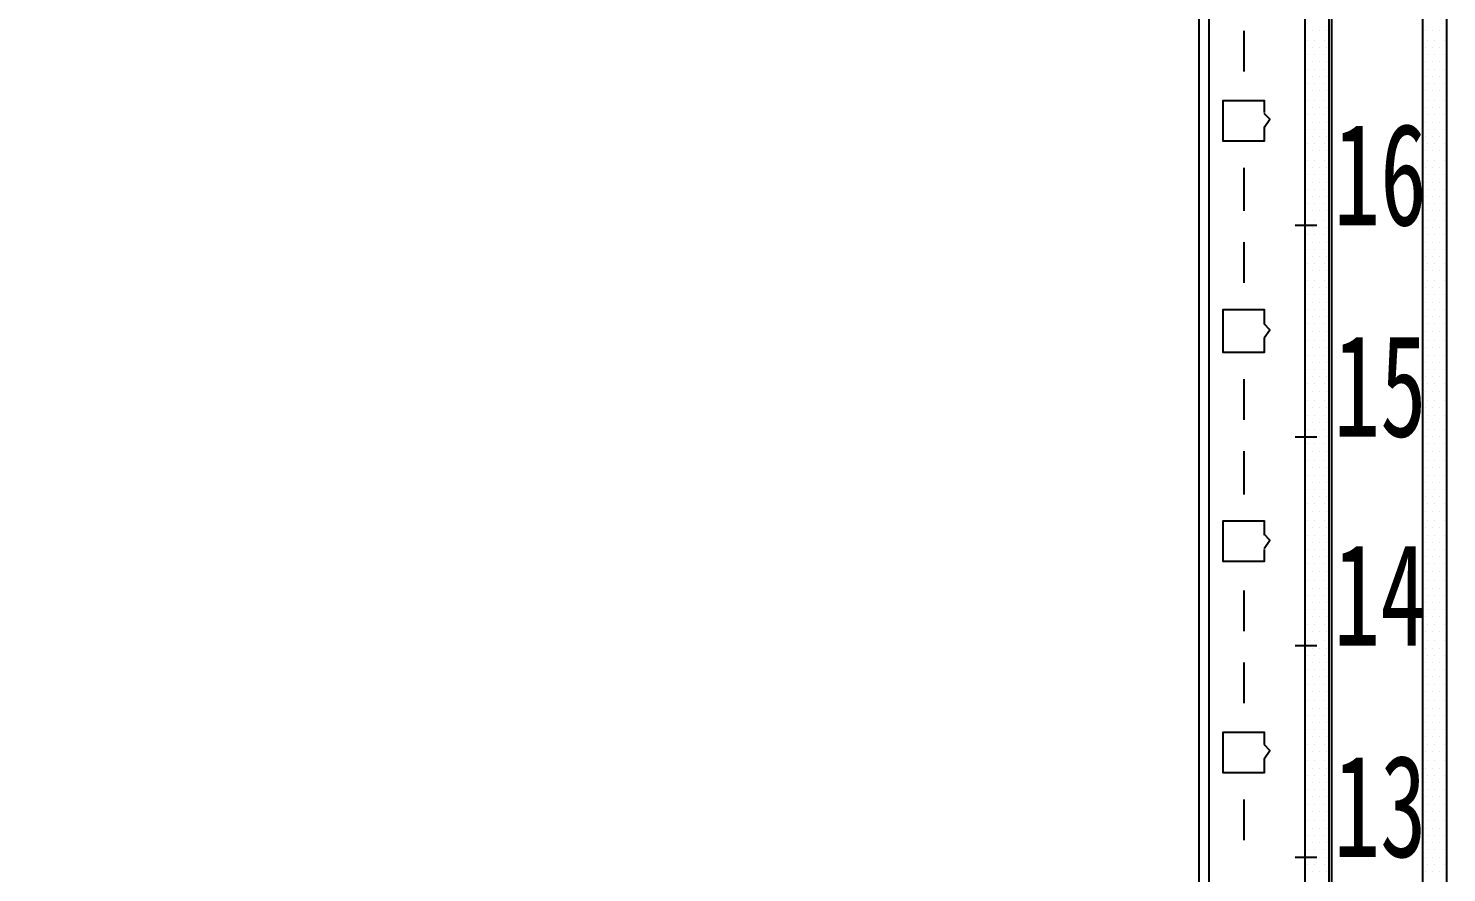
# Model space of a CAD drawing. Header units: metres. Extents: x 17 to 1264, y 17 to 859.
# Drawn here: x 388.9 to 473.9, y 276.1 to 326.7 of the extents above; entities that cross this region are included whole.
import ezdxf

# ---------------------------------------------------------------- set-up
doc = ezdxf.new("R2010")
doc.units = ezdxf.units.M
for name, color, linetype in [('LINES', 7, 'Continuous'), ('POLYLINES', 4, 'Continuous'), ('RECTS', 7, 'Continuous'), ('TEXTS', 3, 'Continuous')]:
    doc.layers.add(name, color=color, linetype=linetype)

msp = doc.modelspace()

# ---------------------------------------------------------------- linework, layer by layer
at = {"layer": 'LINES'}
for p, q in [((459.066, 125.712), (459.066, 721.008)), ((461.73, 326.592), (461.73, 324.144)), ((465.834, 326.592), (465.834, 326.592)), ((466.266, 326.592), (466.266, 326.592)), ((466.698, 326.592), (466.698, 326.592)), ((472.602, 326.592), (472.602, 326.592)), ((473.034, 326.592), (473.034, 326.592)), ((473.466, 326.592), (473.466, 326.592)), ((465.546, 326.016), (465.546, 326.016)), ((465.978, 326.016), (465.978, 326.016)), ((466.554, 326.016), (466.554, 326.016)), ((472.746, 326.016), (472.746, 326.016)), ((473.178, 326.016), (473.178, 326.016)), ((473.754, 326.016), (473.754, 326.016)), ((465.546, 325.152), (465.546, 325.152)), ((465.834, 325.584), (465.834, 325.584)), ((465.978, 325.152), (465.978, 325.152)), ((466.266, 325.584), (466.266, 325.584)), ((466.554, 325.152), (466.554, 325.152)), ((466.698, 325.584), (466.698, 325.584)), ((472.602, 325.584), (472.602, 325.584)), ((472.746, 325.152), (472.746, 325.152)), ((473.034, 325.584), (473.034, 325.584)), ((473.178, 325.152), (473.178, 325.152)), ((473.466, 325.584), (473.466, 325.584)), ((473.754, 325.152), (473.754, 325.152)), ((465.546, 324.288), (465.546, 324.288)), ((465.834, 324.72), (465.834, 324.72)), ((465.978, 324.288), (465.978, 324.288)), ((466.266, 324.72), (466.266, 324.72)), ((466.554, 324.288), (466.554, 324.288)), ((466.698, 324.72), (466.698, 324.72)), ((472.602, 324.72), (472.602, 324.72)), ((472.746, 324.288), (472.746, 324.288)), ((473.034, 324.72), (473.034, 324.72)), ((473.178, 324.288), (473.178, 324.288)), ((473.466, 324.72), (473.466, 324.72)), ((473.754, 324.288), (473.754, 324.288)), ((465.546, 323.424), (465.546, 323.424)), ((465.834, 323.856), (465.834, 323.856)), ((465.978, 323.424), (465.978, 323.424)), ((466.266, 323.856), (466.266, 323.856)), ((466.554, 323.424), (466.554, 323.424)), ((466.698, 323.856), (466.698, 323.856)), ((472.602, 323.856), (472.602, 323.856)), ((472.746, 323.424), (472.746, 323.424)), ((473.034, 323.856), (473.034, 323.856)), ((473.178, 323.424), (473.178, 323.424)), ((473.466, 323.856), (473.466, 323.856)), ((473.754, 323.424), (473.754, 323.424)), ((465.546, 322.416), (465.546, 322.416)), ((465.834, 322.992), (465.834, 322.992)), ((465.978, 322.416), (465.978, 322.416)), ((466.266, 322.992), (466.266, 322.992)), ((466.554, 322.416), (466.554, 322.416)), ((466.698, 322.992), (466.698, 322.992)), ((472.602, 322.992), (472.602, 322.992)), ((472.746, 322.416), (472.746, 322.416)), ((473.034, 322.992), (473.034, 322.992)), ((473.178, 322.416), (473.178, 322.416)), ((473.466, 322.992), (473.466, 322.992)), ((473.754, 322.416), (473.754, 322.416)), ((465.546, 321.552), (465.546, 321.552)), ((465.834, 321.984), (465.834, 321.984)), ((465.978, 321.552), (465.978, 321.552)), ((466.266, 321.984), (466.266, 321.984)), ((466.554, 321.552), (466.554, 321.552)), ((466.698, 321.984), (466.698, 321.984)), ((472.602, 321.984), (472.602, 321.984)), ((472.746, 321.552), (472.746, 321.552)), ((473.034, 321.984), (473.034, 321.984)), ((473.178, 321.552), (473.178, 321.552)), ((473.466, 321.984), (473.466, 321.984)), ((473.754, 321.552), (473.754, 321.552)), ((465.546, 320.688), (465.546, 320.688)), ((465.834, 321.12), (465.834, 321.12)), ((465.978, 320.688), (465.978, 320.688)), ((466.266, 321.12), (466.266, 321.12)), ((466.554, 320.688), (466.554, 320.688)), ((466.698, 321.12), (466.698, 321.12)), ((472.602, 321.12), (472.602, 321.12)), ((472.746, 320.688), (472.746, 320.688)), ((473.034, 321.12), (473.034, 321.12)), ((473.178, 320.688), (473.178, 320.688)), ((473.466, 321.12), (473.466, 321.12)), ((473.754, 320.688), (473.754, 320.688)), ((465.546, 319.824), (465.546, 319.824)), ((465.834, 320.256), (465.834, 320.256)), ((465.978, 319.824), (465.978, 319.824)), ((466.266, 320.256), (466.266, 320.256)), ((466.554, 319.824), (466.554, 319.824)), ((466.698, 320.256), (466.698, 320.256)), ((472.602, 320.256), (472.602, 320.256)), ((472.746, 319.824), (472.746, 319.824)), ((473.034, 320.256), (473.034, 320.256)), ((473.178, 319.824), (473.178, 319.824)), ((473.466, 320.256), (473.466, 320.256)), ((473.754, 319.824), (473.754, 319.824)), ((465.834, 319.392), (465.834, 319.392)), ((466.266, 319.392), (466.266, 319.392)), ((466.698, 319.392), (466.698, 319.392)), ((472.602, 319.392), (472.602, 319.392)), ((473.034, 319.392), (473.034, 319.392)), ((473.466, 319.392), (473.466, 319.392)), ((461.73, 318.384), (461.73, 315.792)), ((465.546, 318.816), (465.546, 318.816)), ((465.834, 318.384), (465.834, 318.384)), ((465.978, 318.816), (465.978, 318.816)), ((466.266, 318.384), (466.266, 318.384)), ((466.554, 318.816), (466.554, 318.816)), ((466.698, 318.384), (466.698, 318.384)), ((472.602, 318.384), (472.602, 318.384)), ((472.746, 318.816), (472.746, 318.816)), ((473.034, 318.384), (473.034, 318.384)), ((473.178, 318.816), (473.178, 318.816)), ((473.466, 318.384), (473.466, 318.384)), ((473.754, 318.816), (473.754, 318.816)), ((465.546, 317.952), (465.546, 317.952)), ((465.834, 317.52), (465.834, 317.52)), ((465.978, 317.952), (465.978, 317.952)), ((466.266, 317.52), (466.266, 317.52)), ((466.554, 317.952), (466.554, 317.952)), ((466.698, 317.52), (466.698, 317.52)), ((472.602, 317.52), (472.602, 317.52)), ((472.746, 317.952), (472.746, 317.952)), ((473.034, 317.52), (473.034, 317.52)), ((473.178, 317.952), (473.178, 317.952)), ((473.466, 317.52), (473.466, 317.52)), ((473.754, 317.952), (473.754, 317.952)), ((465.546, 317.088), (465.546, 317.088)), ((465.834, 316.656), (465.834, 316.656)), ((465.978, 317.088), (465.978, 317.088)), ((466.266, 316.656), (466.266, 316.656)), ((466.554, 317.088), (466.554, 317.088)), ((466.698, 316.656), (466.698, 316.656)), ((472.602, 316.656), (472.602, 316.656)), ((472.746, 317.088), (472.746, 317.088)), ((473.034, 316.656), (473.034, 316.656)), ((473.178, 317.088), (473.178, 317.088)), ((473.466, 316.656), (473.466, 316.656)), ((473.754, 317.088), (473.754, 317.088)), ((465.546, 316.224), (465.546, 316.224)), ((465.834, 315.792), (465.834, 315.792)), ((465.978, 316.224), (465.978, 316.224)), ((466.266, 315.792), (466.266, 315.792)), ((466.554, 316.224), (466.554, 316.224)), ((466.698, 315.792), (466.698, 315.792)), ((472.602, 315.792), (472.602, 315.792)), ((472.746, 316.224), (472.746, 316.224)), ((473.034, 315.792), (473.034, 315.792)), ((473.178, 316.224), (473.178, 316.224)), ((473.466, 315.792), (473.466, 315.792)), ((473.754, 316.224), (473.754, 316.224)), ((464.826, 314.928), (466.122, 314.928)), ((464.826, 314.928), (466.122, 314.928)), ((464.826, 314.928), (466.122, 314.928)), ((464.826, 314.928), (466.122, 314.928)), ((465.546, 315.216), (465.546, 315.216)), ((465.834, 314.784), (465.834, 314.784)), ((465.978, 315.216), (465.978, 315.216)), ((466.266, 314.784), (466.266, 314.784)), ((466.554, 315.216), (466.554, 315.216)), ((466.698, 314.784), (466.698, 314.784)), ((472.602, 314.784), (472.602, 314.784)), ((472.746, 315.216), (472.746, 315.216)), ((473.034, 314.784), (473.034, 314.784)), ((473.178, 315.216), (473.178, 315.216)), ((473.466, 314.784), (473.466, 314.784)), ((473.754, 315.216), (473.754, 315.216)), ((461.73, 313.92), (461.73, 311.472)), ((465.546, 314.352), (465.546, 314.352)), ((465.834, 313.92), (465.834, 313.92)), ((465.978, 314.352), (465.978, 314.352)), ((466.266, 313.92), (466.266, 313.92)), ((466.554, 314.352), (466.554, 314.352)), ((466.698, 313.92), (466.698, 313.92)), ((472.602, 313.92), (472.602, 313.92)), ((472.746, 314.352), (472.746, 314.352)), ((473.034, 313.92), (473.034, 313.92)), ((473.178, 314.352), (473.178, 314.352)), ((473.466, 313.92), (473.466, 313.92)), ((473.754, 314.352), (473.754, 314.352)), ((465.546, 313.488), (465.546, 313.488)), ((465.834, 313.056), (465.834, 313.056)), ((465.978, 313.488), (465.978, 313.488)), ((466.266, 313.056), (466.266, 313.056)), ((466.554, 313.488), (466.554, 313.488)), ((466.698, 313.056), (466.698, 313.056)), ((472.602, 313.056), (472.602, 313.056)), ((472.746, 313.488), (472.746, 313.488)), ((473.034, 313.056), (473.034, 313.056)), ((473.178, 313.488), (473.178, 313.488)), ((473.466, 313.056), (473.466, 313.056)), ((473.754, 313.488), (473.754, 313.488)), ((465.546, 312.624), (465.546, 312.624)), ((465.834, 312.192), (465.834, 312.192)), ((465.978, 312.624), (465.978, 312.624)), ((466.266, 312.192), (466.266, 312.192)), ((466.554, 312.624), (466.554, 312.624)), ((466.698, 312.192), (466.698, 312.192)), ((472.602, 312.192), (472.602, 312.192)), ((472.746, 312.624), (472.746, 312.624)), ((473.034, 312.192), (473.034, 312.192)), ((473.178, 312.624), (473.178, 312.624)), ((473.466, 312.192), (473.466, 312.192)), ((473.754, 312.624), (473.754, 312.624)), ((465.546, 311.616), (465.546, 311.616)), ((465.978, 311.616), (465.978, 311.616)), ((466.554, 311.616), (466.554, 311.616)), ((472.746, 311.616), (472.746, 311.616)), ((473.178, 311.616), (473.178, 311.616)), ((473.754, 311.616), (473.754, 311.616)), ((465.546, 310.752), (465.546, 310.752)), ((465.834, 311.184), (465.834, 311.184)), ((465.978, 310.752), (465.978, 310.752)), ((466.266, 311.184), (466.266, 311.184)), ((466.554, 310.752), (466.554, 310.752)), ((466.698, 311.184), (466.698, 311.184)), ((472.602, 311.184), (472.602, 311.184)), ((472.746, 310.752), (472.746, 310.752)), ((473.034, 311.184), (473.034, 311.184)), ((473.178, 310.752), (473.178, 310.752)), ((473.466, 311.184), (473.466, 311.184)), ((473.754, 310.752), (473.754, 310.752)), ((465.546, 309.888), (465.546, 309.888)), ((465.834, 310.32), (465.834, 310.32)), ((465.978, 309.888), (465.978, 309.888)), ((466.266, 310.32), (466.266, 310.32)), ((466.554, 309.888), (466.554, 309.888)), ((466.698, 310.32), (466.698, 310.32)), ((472.602, 310.32), (472.602, 310.32)), ((472.746, 309.888), (472.746, 309.888)), ((473.034, 310.32), (473.034, 310.32)), ((473.178, 309.888), (473.178, 309.888)), ((473.466, 310.32), (473.466, 310.32)), ((473.754, 309.888), (473.754, 309.888)), ((465.546, 309.024), (465.546, 309.024)), ((465.834, 309.456), (465.834, 309.456)), ((465.978, 309.024), (465.978, 309.024)), ((466.266, 309.456), (466.266, 309.456)), ((466.554, 309.024), (466.554, 309.024)), ((466.698, 309.456), (466.698, 309.456)), ((472.602, 309.456), (472.602, 309.456)), ((472.746, 309.024), (472.746, 309.024)), ((473.034, 309.456), (473.034, 309.456)), ((473.178, 309.024), (473.178, 309.024)), ((473.466, 309.456), (473.466, 309.456)), ((473.754, 309.024), (473.754, 309.024)), ((465.546, 308.016), (465.546, 308.016)), ((465.834, 308.592), (465.834, 308.592)), ((465.978, 308.016), (465.978, 308.016)), ((466.266, 308.592), (466.266, 308.592)), ((466.554, 308.016), (466.554, 308.016)), ((466.698, 308.592), (466.698, 308.592)), ((472.602, 308.592), (472.602, 308.592)), ((472.746, 308.016), (472.746, 308.016)), ((473.034, 308.592), (473.034, 308.592)), ((473.178, 308.016), (473.178, 308.016)), ((473.466, 308.592), (473.466, 308.592)), ((473.754, 308.016), (473.754, 308.016)), ((465.546, 307.152), (465.546, 307.152)), ((465.834, 307.584), (465.834, 307.584)), ((465.978, 307.152), (465.978, 307.152)), ((466.266, 307.584), (466.266, 307.584)), ((466.554, 307.152), (466.554, 307.152)), ((466.698, 307.584), (466.698, 307.584)), ((472.602, 307.584), (472.602, 307.584)), ((472.746, 307.152), (472.746, 307.152)), ((473.034, 307.584), (473.034, 307.584)), ((473.178, 307.152), (473.178, 307.152)), ((473.466, 307.584), (473.466, 307.584)), ((473.754, 307.152), (473.754, 307.152)), ((465.546, 306.288), (465.546, 306.288)), ((465.834, 306.72), (465.834, 306.72)), ((465.978, 306.288), (465.978, 306.288)), ((466.266, 306.72), (466.266, 306.72)), ((466.554, 306.288), (466.554, 306.288)), ((466.698, 306.72), (466.698, 306.72)), ((472.602, 306.72), (472.602, 306.72)), ((472.746, 306.288), (472.746, 306.288)), ((473.034, 306.72), (473.034, 306.72)), ((473.178, 306.288), (473.178, 306.288)), ((473.466, 306.72), (473.466, 306.72)), ((473.754, 306.288), (473.754, 306.288)), ((461.73, 305.712), (461.73, 303.264)), ((465.546, 305.424), (465.546, 305.424)), ((465.834, 305.856), (465.834, 305.856)), ((465.978, 305.424), (465.978, 305.424)), ((466.266, 305.856), (466.266, 305.856)), ((466.554, 305.424), (466.554, 305.424)), ((466.698, 305.856), (466.698, 305.856)), ((472.602, 305.856), (472.602, 305.856)), ((472.746, 305.424), (472.746, 305.424)), ((473.034, 305.856), (473.034, 305.856)), ((473.178, 305.424), (473.178, 305.424)), ((473.466, 305.856), (473.466, 305.856)), ((473.754, 305.424), (473.754, 305.424)), ((465.546, 304.416), (465.546, 304.416)), ((465.834, 304.992), (465.834, 304.992)), ((465.978, 304.416), (465.978, 304.416)), ((466.266, 304.992), (466.266, 304.992)), ((466.554, 304.416), (466.554, 304.416)), ((466.698, 304.992), (466.698, 304.992)), ((472.602, 304.992), (472.602, 304.992)), ((472.746, 304.416), (472.746, 304.416)), ((473.034, 304.992), (473.034, 304.992)), ((473.178, 304.416), (473.178, 304.416)), ((473.466, 304.992), (473.466, 304.992)), ((473.754, 304.416), (473.754, 304.416)), ((465.834, 303.984), (465.834, 303.984)), ((466.266, 303.984), (466.266, 303.984)), ((466.698, 303.984), (466.698, 303.984)), ((472.602, 303.984), (472.602, 303.984)), ((473.034, 303.984), (473.034, 303.984)), ((473.466, 303.984), (473.466, 303.984)), ((465.546, 303.552), (465.546, 303.552)), ((465.834, 303.12), (465.834, 303.12)), ((465.978, 303.552), (465.978, 303.552)), ((466.266, 303.12), (466.266, 303.12)), ((466.554, 303.552), (466.554, 303.552)), ((466.698, 303.12), (466.698, 303.12)), ((472.602, 303.12), (472.602, 303.12)), ((472.746, 303.552), (472.746, 303.552)), ((473.034, 303.12), (473.034, 303.12)), ((473.178, 303.552), (473.178, 303.552)), ((473.466, 303.12), (473.466, 303.12)), ((473.754, 303.552), (473.754, 303.552)), ((464.826, 302.256), (466.122, 302.256)), ((464.826, 302.256), (466.122, 302.256)), ((464.826, 302.256), (466.122, 302.256)), ((464.826, 302.256), (466.122, 302.256)), ((465.546, 302.688), (465.546, 302.688)), ((465.834, 302.256), (465.834, 302.256)), ((465.978, 302.688), (465.978, 302.688)), ((466.266, 302.256), (466.266, 302.256)), ((466.554, 302.688), (466.554, 302.688)), ((466.698, 302.256), (466.698, 302.256)), ((472.602, 302.256), (472.602, 302.256)), ((472.746, 302.688), (472.746, 302.688)), ((473.034, 302.256), (473.034, 302.256)), ((473.178, 302.688), (473.178, 302.688)), ((473.466, 302.256), (473.466, 302.256)), ((473.754, 302.688), (473.754, 302.688)), ((461.73, 301.392), (461.73, 298.8)), ((465.546, 301.824), (465.546, 301.824)), ((465.834, 301.392), (465.834, 301.392)), ((465.978, 301.824), (465.978, 301.824)), ((466.266, 301.392), (466.266, 301.392)), ((466.554, 301.824), (466.554, 301.824)), ((466.698, 301.392), (466.698, 301.392)), ((472.602, 301.392), (472.602, 301.392)), ((472.746, 301.824), (472.746, 301.824)), ((473.034, 301.392), (473.034, 301.392)), ((473.178, 301.824), (473.178, 301.824)), ((473.466, 301.392), (473.466, 301.392)), ((473.754, 301.824), (473.754, 301.824)), ((465.546, 300.816), (465.546, 300.816)), ((465.834, 300.384), (465.834, 300.384)), ((465.978, 300.816), (465.978, 300.816)), ((466.266, 300.384), (466.266, 300.384)), ((466.554, 300.816), (466.554, 300.816)), ((466.698, 300.384), (466.698, 300.384)), ((472.602, 300.384), (472.602, 300.384)), ((472.746, 300.816), (472.746, 300.816)), ((473.034, 300.384), (473.034, 300.384)), ((473.178, 300.816), (473.178, 300.816)), ((473.466, 300.384), (473.466, 300.384)), ((473.754, 300.816), (473.754, 300.816)), ((465.546, 299.952), (465.546, 299.952)), ((465.834, 299.52), (465.834, 299.52)), ((465.978, 299.952), (465.978, 299.952)), ((466.266, 299.52), (466.266, 299.52)), ((466.554, 299.952), (466.554, 299.952)), ((466.698, 299.52), (466.698, 299.52)), ((472.602, 299.52), (472.602, 299.52)), ((472.746, 299.952), (472.746, 299.952)), ((473.034, 299.52), (473.034, 299.52)), ((473.178, 299.952), (473.178, 299.952)), ((473.466, 299.52), (473.466, 299.52)), ((473.754, 299.952), (473.754, 299.952)), ((465.546, 299.088), (465.546, 299.088)), ((465.834, 298.656), (465.834, 298.656)), ((465.978, 299.088), (465.978, 299.088)), ((466.266, 298.656), (466.266, 298.656)), ((466.554, 299.088), (466.554, 299.088)), ((466.698, 298.656), (466.698, 298.656)), ((472.602, 298.656), (472.602, 298.656)), ((472.746, 299.088), (472.746, 299.088)), ((473.034, 298.656), (473.034, 298.656)), ((473.178, 299.088), (473.178, 299.088)), ((473.466, 298.656), (473.466, 298.656)), ((473.754, 299.088), (473.754, 299.088)), ((465.546, 298.224), (465.546, 298.224)), ((465.834, 297.792), (465.834, 297.792)), ((465.978, 298.224), (465.978, 298.224)), ((466.266, 297.792), (466.266, 297.792)), ((466.554, 298.224), (466.554, 298.224)), ((466.698, 297.792), (466.698, 297.792)), ((472.602, 297.792), (472.602, 297.792)), ((472.746, 298.224), (472.746, 298.224)), ((473.034, 297.792), (473.034, 297.792)), ((473.178, 298.224), (473.178, 298.224)), ((473.466, 297.792), (473.466, 297.792)), ((473.754, 298.224), (473.754, 298.224)), ((465.546, 297.216), (465.546, 297.216)), ((465.834, 296.784), (465.834, 296.784)), ((465.978, 297.216), (465.978, 297.216)), ((466.266, 296.784), (466.266, 296.784)), ((466.554, 297.216), (466.554, 297.216)), ((466.698, 296.784), (466.698, 296.784)), ((472.602, 296.784), (472.602, 296.784)), ((472.746, 297.216), (472.746, 297.216)), ((473.034, 296.784), (473.034, 296.784)), ((473.178, 297.216), (473.178, 297.216)), ((473.466, 296.784), (473.466, 296.784)), ((473.754, 297.216), (473.754, 297.216)), ((465.546, 296.352), (465.546, 296.352)), ((465.834, 295.92), (465.834, 295.92)), ((465.978, 296.352), (465.978, 296.352)), ((466.266, 295.92), (466.266, 295.92)), ((466.554, 296.352), (466.554, 296.352)), ((466.698, 295.92), (466.698, 295.92)), ((472.602, 295.92), (472.602, 295.92)), ((472.746, 296.352), (472.746, 296.352)), ((473.034, 295.92), (473.034, 295.92)), ((473.178, 296.352), (473.178, 296.352)), ((473.466, 295.92), (473.466, 295.92)), ((473.754, 296.352), (473.754, 296.352)), ((465.546, 295.488), (465.546, 295.488)), ((465.978, 295.488), (465.978, 295.488)), ((466.554, 295.488), (466.554, 295.488)), ((472.746, 295.488), (472.746, 295.488)), ((473.178, 295.488), (473.178, 295.488)), ((473.754, 295.488), (473.754, 295.488)), ((465.546, 294.624), (465.546, 294.624)), ((465.834, 295.056), (465.834, 295.056)), ((465.978, 294.624), (465.978, 294.624)), ((466.266, 295.056), (466.266, 295.056)), ((466.554, 294.624), (466.554, 294.624)), ((466.698, 295.056), (466.698, 295.056)), ((472.602, 295.056), (472.602, 295.056)), ((472.746, 294.624), (472.746, 294.624)), ((473.034, 295.056), (473.034, 295.056)), ((473.178, 294.624), (473.178, 294.624)), ((473.466, 295.056), (473.466, 295.056)), ((473.754, 294.624), (473.754, 294.624)), ((465.546, 293.616), (465.546, 293.616)), ((465.834, 294.192), (465.834, 294.192)), ((465.978, 293.616), (465.978, 293.616)), ((466.266, 294.192), (466.266, 294.192)), ((466.554, 293.616), (466.554, 293.616)), ((466.698, 294.192), (466.698, 294.192)), ((472.602, 294.192), (472.602, 294.192)), ((472.746, 293.616), (472.746, 293.616)), ((473.034, 294.192), (473.034, 294.192)), ((473.178, 293.616), (473.178, 293.616)), ((473.466, 294.192), (473.466, 294.192)), ((473.754, 293.616), (473.754, 293.616)), ((461.73, 293.04), (461.73, 290.592)), ((465.546, 292.752), (465.546, 292.752)), ((465.834, 293.184), (465.834, 293.184)), ((465.978, 292.752), (465.978, 292.752)), ((466.266, 293.184), (466.266, 293.184)), ((466.554, 292.752), (466.554, 292.752)), ((466.698, 293.184), (466.698, 293.184)), ((472.602, 293.184), (472.602, 293.184)), ((472.746, 292.752), (472.746, 292.752)), ((473.034, 293.184), (473.034, 293.184)), ((473.178, 292.752), (473.178, 292.752)), ((473.466, 293.184), (473.466, 293.184)), ((473.754, 292.752), (473.754, 292.752)), ((465.546, 291.888), (465.546, 291.888)), ((465.834, 292.32), (465.834, 292.32)), ((465.978, 291.888), (465.978, 291.888)), ((466.266, 292.32), (466.266, 292.32)), ((466.554, 291.888), (466.554, 291.888)), ((466.698, 292.32), (466.698, 292.32)), ((472.602, 292.32), (472.602, 292.32)), ((472.746, 291.888), (472.746, 291.888)), ((473.034, 292.32), (473.034, 292.32)), ((473.178, 291.888), (473.178, 291.888)), ((473.466, 292.32), (473.466, 292.32)), ((473.754, 291.888), (473.754, 291.888)), ((465.546, 291.024), (465.546, 291.024)), ((465.834, 291.456), (465.834, 291.456)), ((465.978, 291.024), (465.978, 291.024)), ((466.266, 291.456), (466.266, 291.456)), ((466.554, 291.024), (466.554, 291.024)), ((466.698, 291.456), (466.698, 291.456)), ((472.602, 291.456), (472.602, 291.456)), ((472.746, 291.024), (472.746, 291.024)), ((473.034, 291.456), (473.034, 291.456)), ((473.178, 291.024), (473.178, 291.024)), ((473.466, 291.456), (473.466, 291.456)), ((473.754, 291.024), (473.754, 291.024)), ((465.546, 290.016), (465.546, 290.016)), ((465.834, 290.592), (465.834, 290.592)), ((465.978, 290.016), (465.978, 290.016)), ((466.266, 290.592), (466.266, 290.592)), ((466.554, 290.016), (466.554, 290.016)), ((466.698, 290.592), (466.698, 290.592)), ((472.602, 290.592), (472.602, 290.592)), ((472.746, 290.016), (472.746, 290.016)), ((473.034, 290.592), (473.034, 290.592)), ((473.178, 290.016), (473.178, 290.016)), ((473.466, 290.592), (473.466, 290.592)), ((473.754, 290.016), (473.754, 290.016)), ((464.826, 289.728), (466.122, 289.728)), ((464.826, 289.728), (466.122, 289.728)), ((464.826, 289.728), (466.122, 289.728)), ((464.826, 289.728), (466.122, 289.728)), ((465.546, 289.152), (465.546, 289.152)), ((465.834, 289.584), (465.834, 289.584)), ((465.978, 289.152), (465.978, 289.152)), ((466.266, 289.584), (466.266, 289.584)), ((466.554, 289.152), (466.554, 289.152)), ((466.698, 289.584), (466.698, 289.584)), ((472.602, 289.584), (472.602, 289.584)), ((472.746, 289.152), (472.746, 289.152)), ((473.034, 289.584), (473.034, 289.584)), ((473.178, 289.152), (473.178, 289.152)), ((473.466, 289.584), (473.466, 289.584)), ((473.754, 289.152), (473.754, 289.152)), ((461.73, 288.72), (461.73, 286.272)), ((465.546, 288.288), (465.546, 288.288)), ((465.834, 288.72), (465.834, 288.72)), ((465.978, 288.288), (465.978, 288.288)), ((466.266, 288.72), (466.266, 288.72)), ((466.554, 288.288), (466.554, 288.288)), ((466.698, 288.72), (466.698, 288.72)), ((472.602, 288.72), (472.602, 288.72)), ((472.746, 288.288), (472.746, 288.288)), ((473.034, 288.72), (473.034, 288.72)), ((473.178, 288.288), (473.178, 288.288)), ((473.466, 288.72), (473.466, 288.72)), ((473.754, 288.288), (473.754, 288.288)), ((465.546, 287.424), (465.546, 287.424)), ((465.834, 287.856), (465.834, 287.856)), ((465.978, 287.424), (465.978, 287.424)), ((466.266, 287.856), (466.266, 287.856)), ((466.554, 287.424), (466.554, 287.424)), ((466.698, 287.856), (466.698, 287.856)), ((472.602, 287.856), (472.602, 287.856)), ((472.746, 287.424), (472.746, 287.424)), ((473.034, 287.856), (473.034, 287.856)), ((473.178, 287.424), (473.178, 287.424)), ((473.466, 287.856), (473.466, 287.856)), ((473.754, 287.424), (473.754, 287.424)), ((465.834, 286.992), (465.834, 286.992)), ((466.266, 286.992), (466.266, 286.992)), ((466.698, 286.992), (466.698, 286.992)), ((472.602, 286.992), (472.602, 286.992)), ((473.034, 286.992), (473.034, 286.992)), ((473.466, 286.992), (473.466, 286.992)), ((465.546, 286.416), (465.546, 286.416)), ((465.834, 285.984), (465.834, 285.984)), ((465.978, 286.416), (465.978, 286.416)), ((466.266, 285.984), (466.266, 285.984)), ((466.554, 286.416), (466.554, 286.416)), ((466.698, 285.984), (466.698, 285.984)), ((472.602, 285.984), (472.602, 285.984)), ((472.746, 286.416), (472.746, 286.416)), ((473.034, 285.984), (473.034, 285.984)), ((473.178, 286.416), (473.178, 286.416)), ((473.466, 285.984), (473.466, 285.984)), ((473.754, 286.416), (473.754, 286.416)), ((465.546, 285.552), (465.546, 285.552)), ((465.834, 285.12), (465.834, 285.12)), ((465.978, 285.552), (465.978, 285.552)), ((466.266, 285.12), (466.266, 285.12)), ((466.554, 285.552), (466.554, 285.552)), ((466.698, 285.12), (466.698, 285.12)), ((472.602, 285.12), (472.602, 285.12)), ((472.746, 285.552), (472.746, 285.552)), ((473.034, 285.12), (473.034, 285.12)), ((473.178, 285.552), (473.178, 285.552)), ((473.466, 285.12), (473.466, 285.12)), ((473.754, 285.552), (473.754, 285.552)), ((465.546, 284.688), (465.546, 284.688)), ((465.834, 284.256), (465.834, 284.256)), ((465.978, 284.688), (465.978, 284.688)), ((466.266, 284.256), (466.266, 284.256)), ((466.554, 284.688), (466.554, 284.688)), ((466.698, 284.256), (466.698, 284.256)), ((472.602, 284.256), (472.602, 284.256)), ((472.746, 284.688), (472.746, 284.688)), ((473.034, 284.256), (473.034, 284.256)), ((473.178, 284.688), (473.178, 284.688)), ((473.466, 284.256), (473.466, 284.256)), ((473.754, 284.688), (473.754, 284.688)), ((465.546, 283.824), (465.546, 283.824)), ((465.834, 283.392), (465.834, 283.392)), ((465.978, 283.824), (465.978, 283.824)), ((466.266, 283.392), (466.266, 283.392)), ((466.554, 283.824), (466.554, 283.824)), ((466.698, 283.392), (466.698, 283.392)), ((472.602, 283.392), (472.602, 283.392)), ((472.746, 283.824), (472.746, 283.824)), ((473.034, 283.392), (473.034, 283.392)), ((473.178, 283.824), (473.178, 283.824)), ((473.466, 283.392), (473.466, 283.392)), ((473.754, 283.824), (473.754, 283.824)), ((465.546, 282.816), (465.546, 282.816)), ((465.834, 282.384), (465.834, 282.384)), ((465.978, 282.816), (465.978, 282.816)), ((466.266, 282.384), (466.266, 282.384)), ((466.554, 282.816), (466.554, 282.816)), ((466.698, 282.384), (466.698, 282.384)), ((472.602, 282.384), (472.602, 282.384)), ((472.746, 282.816), (472.746, 282.816)), ((473.034, 282.384), (473.034, 282.384)), ((473.178, 282.816), (473.178, 282.816)), ((473.466, 282.384), (473.466, 282.384)), ((473.754, 282.816), (473.754, 282.816)), ((465.546, 281.952), (465.546, 281.952)), ((465.834, 281.52), (465.834, 281.52)), ((465.978, 281.952), (465.978, 281.952)), ((466.266, 281.52), (466.266, 281.52)), ((466.554, 281.952), (466.554, 281.952)), ((466.698, 281.52), (466.698, 281.52)), ((472.602, 281.52), (472.602, 281.52)), ((472.746, 281.952), (472.746, 281.952)), ((473.034, 281.52), (473.034, 281.52)), ((473.178, 281.952), (473.178, 281.952)), ((473.466, 281.52), (473.466, 281.52)), ((473.754, 281.952), (473.754, 281.952)), ((465.546, 281.088), (465.546, 281.088)), ((465.834, 280.656), (465.834, 280.656)), ((465.978, 281.088), (465.978, 281.088)), ((466.266, 280.656), (466.266, 280.656)), ((466.554, 281.088), (466.554, 281.088)), ((466.698, 280.656), (466.698, 280.656)), ((472.602, 280.656), (472.602, 280.656)), ((472.746, 281.088), (472.746, 281.088)), ((473.034, 280.656), (473.034, 280.656)), ((473.178, 281.088), (473.178, 281.088)), ((473.466, 280.656), (473.466, 280.656)), ((473.754, 281.088), (473.754, 281.088)), ((461.73, 280.512), (461.73, 278.064)), ((465.546, 280.224), (465.546, 280.224)), ((465.834, 279.792), (465.834, 279.792)), ((465.978, 280.224), (465.978, 280.224)), ((466.266, 279.792), (466.266, 279.792)), ((466.554, 280.224), (466.554, 280.224)), ((466.698, 279.792), (466.698, 279.792)), ((472.602, 279.792), (472.602, 279.792)), ((472.746, 280.224), (472.746, 280.224)), ((473.034, 279.792), (473.034, 279.792)), ((473.178, 280.224), (473.178, 280.224)), ((473.466, 279.792), (473.466, 279.792)), ((473.754, 280.224), (473.754, 280.224)), ((465.546, 279.216), (465.546, 279.216)), ((465.978, 279.216), (465.978, 279.216)), ((466.554, 279.216), (466.554, 279.216)), ((472.746, 279.216), (472.746, 279.216)), ((473.178, 279.216), (473.178, 279.216)), ((473.754, 279.216), (473.754, 279.216)), ((465.546, 278.352), (465.546, 278.352)), ((465.834, 278.784), (465.834, 278.784)), ((465.978, 278.352), (465.978, 278.352)), ((466.266, 278.784), (466.266, 278.784)), ((466.554, 278.352), (466.554, 278.352)), ((466.698, 278.784), (466.698, 278.784)), ((472.602, 278.784), (472.602, 278.784)), ((472.746, 278.352), (472.746, 278.352)), ((473.034, 278.784), (473.034, 278.784)), ((473.178, 278.352), (473.178, 278.352)), ((473.466, 278.784), (473.466, 278.784)), ((473.754, 278.352), (473.754, 278.352)), ((465.546, 277.488), (465.546, 277.488)), ((465.834, 277.92), (465.834, 277.92)), ((465.978, 277.488), (465.978, 277.488)), ((466.266, 277.92), (466.266, 277.92)), ((466.554, 277.488), (466.554, 277.488)), ((466.698, 277.92), (466.698, 277.92)), ((472.602, 277.92), (472.602, 277.92)), ((472.746, 277.488), (472.746, 277.488)), ((473.034, 277.92), (473.034, 277.92)), ((473.178, 277.488), (473.178, 277.488)), ((473.466, 277.92), (473.466, 277.92)), ((473.754, 277.488), (473.754, 277.488)), ((464.826, 277.056), (466.122, 277.056)), ((464.826, 277.056), (466.122, 277.056)), ((464.826, 277.056), (466.122, 277.056)), ((464.826, 277.056), (466.122, 277.056)), ((465.546, 276.624), (465.546, 276.624)), ((465.834, 277.056), (465.834, 277.056)), ((465.978, 276.624), (465.978, 276.624)), ((466.266, 277.056), (466.266, 277.056)), ((466.554, 276.624), (466.554, 276.624)), ((466.698, 277.056), (466.698, 277.056)), ((472.602, 277.056), (472.602, 277.056)), ((472.746, 276.624), (472.746, 276.624)), ((473.034, 277.056), (473.034, 277.056)), ((473.178, 276.624), (473.178, 276.624)), ((473.466, 277.056), (473.466, 277.056)), ((473.754, 276.624), (473.754, 276.624)), ((465.834, 276.192), (465.834, 276.192)), ((466.266, 276.192), (466.266, 276.192)), ((466.698, 276.192), (466.698, 276.192)), ((472.602, 276.192), (472.602, 276.192)), ((473.034, 276.192), (473.034, 276.192)), ((473.466, 276.192), (473.466, 276.192))]:
    msp.add_line(p, q, dxfattribs=at)
at = {"layer": 'POLYLINES'}
for points in [[(466.986, 722.592), (466.986, 579.024), (466.986, 125.712)], [(466.986, 722.592), (466.986, 579.024), (466.986, 125.712)], [(459.642, 703.728), (459.642, 564.768), (459.642, 125.712)], [(462.954, 320.832), (462.954, 319.968), (460.506, 319.968), (460.506, 322.416), (462.954, 322.416), (462.954, 321.696)], [(462.95, 320.787), (463.304, 321.284), (462.95, 321.637)], [(462.954, 308.16), (462.954, 307.296), (460.506, 307.296), (460.506, 309.888), (462.954, 309.888), (462.954, 309.024)], [(462.95, 308.173), (463.304, 308.67), (462.95, 309.024)], [(462.954, 295.488), (462.954, 294.768), (460.506, 294.768), (460.506, 297.216), (462.954, 297.216), (462.954, 296.352)], [(462.95, 295.56), (463.304, 296.057), (462.95, 296.41)], [(462.954, 282.96), (462.954, 282.096), (460.506, 282.096), (460.506, 284.544), (462.954, 284.544), (462.954, 283.824)], [(462.95, 282.946), (463.304, 283.442), (462.95, 283.797)]]:
    msp.add_lwpolyline(points, dxfattribs=at)
at = {"layer": 'RECTS'}
for points in [[(303.834, 736.848), (473.898, 736.848), (473.898, 113.184), (303.834, 113.184)], [(305.274, 735.408), (472.458, 735.408), (472.458, 114.624), (305.274, 114.624)], [(310.89, 722.592), (466.842, 722.592), (466.842, 124.272), (310.89, 124.272)], [(312.33, 721.008), (465.402, 721.008), (465.402, 125.712), (312.33, 125.712)]]:
    msp.add_lwpolyline(points, dxfattribs=at)

# ---------------------------------------------------------------- texts
at = {"layer": 'TEXTS', "width": 0.666667}
for s, p in [('16', (467.13, 314.927)), ('15', (467.13, 302.255)), ('14', (467.13, 289.727)), ('13', (467.13, 277.055))]:
    msp.add_text(s, height=6.1343, dxfattribs=at).set_placement(p)

doc.saveas('drawing.dxf')
